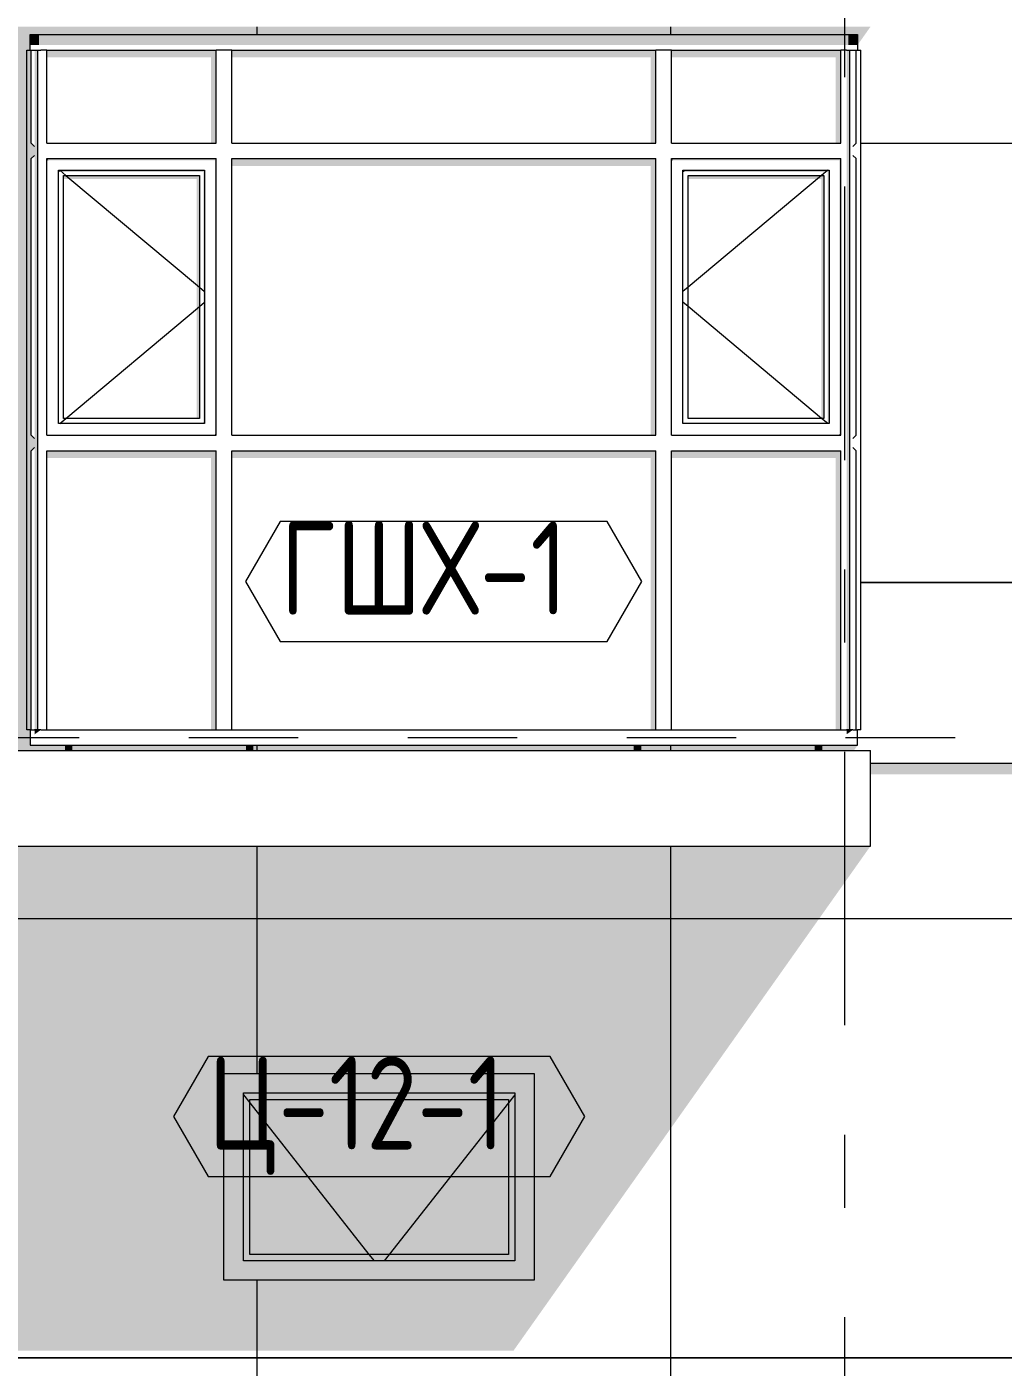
# Model space of a CAD drawing. Header units: millimetres. Extents: x 18162 to 7085488, y 72188 to 247925.
# Drawn here: x 5826846 to 5830622, y 103948 to 109134 of the extents above; entities that cross this region are included whole.
import ezdxf
from ezdxf.enums import TextEntityAlignment as Align

# ---------------------------------------------------------------- set-up
doc = ezdxf.new("R2010")
doc.units = ezdxf.units.MM
doc.header["$MEASUREMENT"] = 0
doc.linetypes.add('Dashed', pattern=[423.333333, 211.666667, -211.666667])
doc.linetypes.add('Double Dashed', pattern=[1093.611073, 529.166651, -211.666656, 141.111112, -211.666656])
for name, color, linetype in [('Archicad Windows', 7, 'Continuous'), ('Finish - Wall', 7, 'Continuous'), ('Interior - Stair & Railing', 7, 'Continuous'), ('Structural - Bearing', 7, 'Continuous'), ('Structural - Grid', 7, 'Continuous')]:
    doc.layers.add(name, color=color, linetype=linetype)
doc.styles.add('GENERATED_STYLE_3', font='', dxfattribs={"width": 0.8})
doc.styles.get('GENERATED_STYLE_3').set_extended_font_data('ISOCPEUR MON')
doc.dimstyles.new('GENERATED_STYLE__17', dxfattribs={"dimtxt": 440.00001, "dimasz": 228, "dimexe": 0.18, "dimexo": 29278.935859, "dimgap": 0, "dimtad": 1, "dimdec": 0, "dimzin": 0, "dimdsep": 46, "dimtxsty": 'GENERATED_STYLE_3', "dimblk": 'ARROWHEAD_2', "dimblk1": 'ARROWHEAD_2', "dimblk2": 'ARROWHEAD_2', "dimcen": 0.09, "dimclrd": 13, "dimclre": 13, "dimclrt": 13, "dimadec": 0, "dimazin": 0, "dimtfac": 1, "dimtdec": 4, "dimtmove": 0, "dimatfit": 3, "dimfxl": 1, "dimtolj": 1, "dimtzin": 0, "dimarcsym": 0})
doc.dimstyles.new('GENERATED_STYLE__18', dxfattribs={"dimtxt": 440.00001, "dimasz": 228, "dimexe": 0.18, "dimexo": 30998.935827, "dimgap": 0, "dimtad": 1, "dimdec": 0, "dimzin": 0, "dimdsep": 46, "dimtxsty": 'GENERATED_STYLE_3', "dimblk": 'ARROWHEAD_2', "dimblk1": 'ARROWHEAD_2', "dimblk2": 'ARROWHEAD_2', "dimcen": 0.09, "dimclrd": 13, "dimclre": 13, "dimclrt": 13, "dimadec": 0, "dimazin": 0, "dimtfac": 1, "dimtdec": 4, "dimtmove": 0, "dimatfit": 3, "dimfxl": 1, "dimtolj": 1, "dimtzin": 0, "dimarcsym": 0})
doc.dimstyles.new('GENERATED_STYLE__19', dxfattribs={"dimtxt": 440.00001, "dimasz": 228, "dimexe": 0.18, "dimexo": 31028.935828, "dimgap": 0, "dimtad": 1, "dimdec": 0, "dimzin": 0, "dimdsep": 46, "dimtxsty": 'GENERATED_STYLE_3', "dimblk": 'ARROWHEAD_2', "dimblk1": 'ARROWHEAD_2', "dimblk2": 'ARROWHEAD_2', "dimcen": 0.09, "dimclrd": 13, "dimclre": 13, "dimclrt": 13, "dimadec": 0, "dimazin": 0, "dimtfac": 1, "dimtdec": 4, "dimtmove": 0, "dimatfit": 3, "dimfxl": 1, "dimtolj": 1, "dimtzin": 0, "dimarcsym": 0})

# ---------------------------------------------------------------- blocks, each defined once
blk = doc.blocks.new('*X2293', base_point=(5785635.3, 106384.1))
at = {"layer": 'Structural - Bearing', "color": 8, "linetype": 'Continuous', "lineweight": 13}
for p, q in [((5827735.3, 105964.1), (5827735.3, 105084.1)), ((5829335.3, 105964.1), (5829335.3, 103984.1)), ((5826135.3, 105684.1), (5827235.3, 105684.1)), ((5827235.3, 105684.1), (5827735.3, 105684.1)), ((5827735.3, 105684.1), (5828835.3, 105684.1)), ((5828835.3, 105684.1), (5829335.3, 105684.1)), ((5829335.3, 105684.1), (5830435.3, 105684.1)), ((5830435.3, 105684.1), (5830935.3, 105684.1)), ((5827735.3, 104284.1), (5827735.3, 103984.1)), ((5826135.3, 103984.1), (5827235.3, 103984.1)), ((5827235.3, 103984.1), (5826135.3, 103984.1)), ((5827735.3, 103984.1), (5827235.3, 103984.1)), ((5827235.3, 103984.1), (5827735.3, 103984.1)), ((5827735.3, 103984.1), (5828835.3, 103984.1)), ((5827735.3, 103984.1), (5827735.3, 103384.1)), ((5828835.3, 103984.1), (5827735.3, 103984.1)), ((5829335.3, 103984.1), (5828835.3, 103984.1)), ((5828835.3, 103984.1), (5829335.3, 103984.1)), ((5829335.3, 103984.1), (5830435.3, 103984.1)), ((5829335.3, 103984.1), (5829335.3, 103384.1)), ((5830435.3, 103984.1), (5829335.3, 103984.1)), ((5830935.3, 103984.1), (5830435.3, 103984.1)), ((5830435.3, 103984.1), (5830935.3, 103984.1))]:
    blk.add_line(p, q, dxfattribs=at)
blk = doc.blocks.new('*X2505', base_point=(5785635.3, 106384.1))
at = {"layer": 'Structural - Bearing', "color": 8, "linetype": 'Continuous', "lineweight": 13}
for p, q in [((5827735.3, 109134.1), (5827735.3, 109104.1)), ((5829335.3, 109134.1), (5829335.3, 109104.1)), ((5830071.2, 108684.1), (5830435.3, 108684.1)), ((5830435.3, 108684.1), (5830808.8, 108684.1)), ((5830071.2, 106984.1), (5830435.3, 106984.1)), ((5830435.3, 106984.1), (5830071.2, 106984.1)), ((5830808.8, 106984.1), (5830435.3, 106984.1)), ((5830435.3, 106984.1), (5830808.8, 106984.1))]:
    blk.add_line(p, q, dxfattribs=at)
blk = doc.blocks.new('*X2507', base_point=(5785635.3, 106384.1))
at = {"layer": 'Structural - Bearing', "color": 8, "linetype": 'Continuous', "lineweight": 13}
blk.add_line((5827735.3, 106354.1), (5827735.3, 106334.1), dxfattribs=at)
blk = doc.blocks.new('*X2508', base_point=(5785635.3, 106384.1))
at = {"layer": 'Structural - Bearing', "color": 8, "linetype": 'Continuous', "lineweight": 13}
blk.add_line((5829335.3, 106354.1), (5829335.3, 106334.1), dxfattribs=at)
blk = doc.blocks.new('*D2589', base_point=(5785635.3, 106384.1))
at = {"color": 13, "linetype": 'Continuous', "lineweight": 13}
for p, q in [((5838478.4, 104284.1), (5838478.4, 105084.1)), ((5838703.4, 104284.1), (5837187.8, 104284.1)), ((5838478.4, 102734.1), (5838478.4, 104284.1)), ((5838703.4, 102734.1), (5837187.8, 102734.1)), ((5838478.4, 102587.4), (5838478.4, 102734.1))]:
    blk.add_line(p, q, dxfattribs=at)
at = {"color": 12, "linetype": 'Continuous', "lineweight": 35}
for p, q in [((5838328.4, 104370.7), (5838628.4, 104197.5)), ((5838328.4, 102820.7), (5838628.4, 102647.5))]:
    blk.add_line(p, q, dxfattribs=at)
at = {"color": 13, "lineweight": 13, "char_height": 440, "attachment_point": 7, "rotation": 90, "style": 'GENERATED_STYLE_3'}
for s, insert in [('\\A1;{\\pql;\\fISOCPEUR MON|b0|i0|c0|p0;\\W0.800000;800}', (5838518.1, 103459.7)), ('\\A1;{\\pql;\\fISOCPEUR MON|b0|i0|c0|p0;\\W0.800000;Хувьсах}', (5838649.8, 100855.8))]:
    blk.add_mtext(s, dxfattribs=dict(at, insert=insert))
blk = doc.blocks.new('ARROWHEAD_2')
at = {"color": 0, "linetype": 'Continuous', "lineweight": 0}
for p, q in [((-0.378, -0.655), (0.378, 0.655)), ((0, 0), (-1, 0))]:
    blk.add_line(p, q, dxfattribs=at)
blk = doc.blocks.new('*D2590', base_point=(5785635.3, 106384.1))
at = {"color": 12, "linetype": 'Continuous', "lineweight": 35}
for p, q in [((5838328.4, 105170.7), (5838628.4, 104997.5)), ((5838328.4, 104370.7), (5838628.4, 104197.5))]:
    blk.add_line(p, q, dxfattribs=at)
at = {"color": 13, "linetype": 'Continuous', "lineweight": 13}
blk.add_line((5838478.4, 104284.1), (5838478.4, 105084.1), dxfattribs=at)
blk = doc.blocks.new('*D2591', base_point=(5785635.3, 106384.1))
at = {"color": 13, "linetype": 'Continuous', "lineweight": 13}
for p, q in [((5838478.4, 105964.1), (5838478.4, 106334.1)), ((5838703.4, 105964.1), (5837187.8, 105964.1)), ((5838478.4, 105084.1), (5838478.4, 105964.1)), ((5838703.4, 105084.1), (5837187.8, 105084.1)), ((5838478.4, 104284.1), (5838478.4, 105084.1))]:
    blk.add_line(p, q, dxfattribs=at)
at = {"color": 12, "linetype": 'Continuous', "lineweight": 35}
for p, q in [((5838328.4, 106050.7), (5838628.4, 105877.5)), ((5838328.4, 105170.7), (5838628.4, 104997.5))]:
    blk.add_line(p, q, dxfattribs=at)
at = {"color": 13, "lineweight": 13, "insert": (5838012.1, 105155.2), "char_height": 440, "attachment_point": 7, "rotation": 90, "style": 'GENERATED_STYLE_3'}
blk.add_mtext('\\A1;{\\pql;\\fISOCPEUR MON|b0|i0|c0|p0;\\W0.800000;880}', dxfattribs=at)
blk = doc.blocks.new('*D2592', base_point=(5785635.3, 106384.1))
at = {"color": 12, "linetype": 'Continuous', "lineweight": 35}
for p, q in [((5838328.4, 106420.7), (5838628.4, 106247.5)), ((5838328.4, 106050.7), (5838628.4, 105877.5))]:
    blk.add_line(p, q, dxfattribs=at)
at = {"color": 13, "linetype": 'Continuous', "lineweight": 13}
for p, q in [((5838703.4, 106334.1), (5837187.8, 106334.1)), ((5838478.4, 105964.1), (5838478.4, 106334.1))]:
    blk.add_line(p, q, dxfattribs=at)
blk = doc.blocks.new('*D2593', base_point=(5785635.3, 106384.1))
at = {"color": 12, "linetype": 'Continuous', "lineweight": 35}
for p, q in [((5838328.4, 109220.7), (5838628.4, 109047.5)), ((5838328.4, 106420.7), (5838628.4, 106247.5))]:
    blk.add_line(p, q, dxfattribs=at)
at = {"color": 13, "linetype": 'Continuous', "lineweight": 13}
for p, q in [((5838703.4, 109134.1), (5837187.8, 109134.1)), ((5838478.4, 106334.1), (5838478.4, 109134.1))]:
    blk.add_line(p, q, dxfattribs=at)
at = {"color": 13, "lineweight": 13, "char_height": 440, "attachment_point": 7, "rotation": 90, "style": 'GENERATED_STYLE_3'}
for s, insert in [('\\A1;{\\pql;\\fISOCPEUR MON|b0|i0|c0|p0;\\W0.800000;2,800}', (5838605.9, 107549.6)), ('\\A1;{\\pql;\\fISOCPEUR MON|b0|i0|c0|p0;\\W0.800000;370}', (5838518.1, 106420.8))]:
    blk.add_mtext(s, dxfattribs=dict(at, insert=insert))
blk = doc.blocks.new('*D2594', base_point=(5785635.3, 106384.1))
at = {"color": 12, "linetype": 'Continuous', "lineweight": 35}
for p, q in [((5838328.4, 109420.7), (5838628.4, 109247.5)), ((5838328.4, 109220.7), (5838628.4, 109047.5))]:
    blk.add_line(p, q, dxfattribs=at)
at = {"color": 13, "linetype": 'Continuous', "lineweight": 13}
blk.add_line((5838478.4, 109134.1), (5838478.4, 109334.1), dxfattribs=at)
blk = doc.blocks.new('Label_191_3', base_point=(5828208.8, 104684.1))
at = {"color": 13, "linetype": 'Continuous', "lineweight": 13, "flags": 128}
blk.add_lwpolyline([(5827413.7, 104918.3), (5827547.8, 104686.1), (5828869.9, 104686.1), (5829004, 104918.3), (5828869.9, 105150.6), (5827547.8, 105150.6)], close=True, dxfattribs=at)
at = {"color": 13, "lineweight": 13, "insert": (5827547.8, 105149.9), "char_height": 360, "attachment_point": 1, "style": 'GENERATED_STYLE_3'}
blk.add_mtext('\\A1;{\\pql;\\pt0,253000;\\fISOCPEUR MON|b0|i0|c0|p0;\\W0.800000;Ц-12-1\\fISOCPEUR MON|b0|i0|c0|p0;\\W0.800000;\\A1{\\H.66x;\\S^  ;}\\fISOCPEUR MON|b0|i0|c0|p0;\\W0.800000;\\fISOCPEUR MON|b0|i0|c0|p0;\\W0.800000;\\A1{\\H.66x;\\S^  ;}\\fISOCPEUR MON|b0|i0|c0|p0;\\W0.800000; \\fISOCPEUR MON|b0|i0|c0|p0;\\W0.800000;\\fISOCPEUR MON|b0|i0|c0|p0;\\W0.800000;\\fISOCPEUR MON|b0|i0|c0|p0;\\W0.800000;\\fISOCPEUR MON|b0|i0|c0|p0;\\W0.800000;\\fISOCPEUR MON|b0|i0|c0|p0;\\W0.800000;\\fISOCPEUR MON|b0|i0|c0|p0;\\W0.800000;\\fISOCPEUR MON|b0|i0|c0|p0;\\W0.800000;\\fISOCPEUR MON|b0|i0|c0|p0;\\W0.800000;\\fISOCPEUR MON|b0|i0|c0|p0;\\W0.800000;\\fISOCPEUR MON|b0|i0|c0|p0;\\W0.800000;\\fISOCPEUR MON|b0|i0|c0|p0;\\W0.800000;\\fISOCPEUR MON|b0|i0|c0|p0;\\W0.800000;\\fISOCPEUR MON|b0|i0|c0|p0;\\W0.800000;\\fISOCPEUR MON|b0|i0|c0|p0;\\W0.800000;\\fISOCPEUR MON|b0|i0|c0|p0;\\W0.800000;\\fISOCPEUR MON|b0|i0|c0|p0;\\W0.800000;\\fISOCPEUR MON|b0|i0|c0|p0;\\W0.800000;\\fISOCPEUR MON|b0|i0|c0|p0;\\W0.800000;\\fISOCPEUR MON|b0|i0|c0|p0;\\W0.800000;\\fISOCPEUR MON|b0|i0|c0|p0;\\W0.800000;\\fISOCPEUR MON|b0|i0|c0|p0;\\W0.800000;\\fISOCPEUR MON|b0|i0|c0|p0;\\W0.800000;\\fISOCPEUR MON|b0|i0|c0|p0;\\W0.800000;\\fISOCPEUR MON|b0|i0|c0|p0;\\W0.800000;\\fISOCPEUR MON|b0|i0|c0|p0;\\W0.800000;\\fISOCPEUR MON|b0|i0|c0|p0;\\W0.800000;\\fISOCPEUR MON|b0|i0|c0|p0;\\W0.800000;\\fISOCPEUR MON|b0|i0|c0|p0;\\W0.800000;\\fISOCPEUR MON|b0|i0|c0|p0;\\W0.800000;\\fISOCPEUR MON|b0|i0|c0|p0;\\W0.800000;\\fISOCPEUR MON|b0|i0|c0|p0;\\W0.800000;\\fISOCPEUR MON|b0|i0|c0|p0;\\W0.800000;\\fISOCPEUR MON|b0|i0|c0|p0;\\W0.800000;\\fISOCPEUR MON|b0|i0|c0|p0;\\W0.800000;\\fISOCPEUR MON|b0|i0|c0|p0;\\W0.800000;\\fISOCPEUR MON|b0|i0|c0|p0;\\W0.800000;\\fISOCPEUR MON|b0|i0|c0|p0;\\W0.800000;\\fISOCPEUR MON|b0|i0|c0|p0;\\W0.800000;\\fISOCPEUR MON|b0|i0|c0|p0;\\W0.800000;\\fISOCPEUR MON|b0|i0|c0|p0;\\W0.800000;\\fISOCPEUR MON|b0|i0|c0|p0;\\W0.800000;\\fISOCPEUR MON|b0|i0|c0|p0;\\W0.800000;\\fISOCPEUR MON|b0|i0|c0|p0;\\W0.800000;}', dxfattribs=at)
blk = doc.blocks.new('Label_207_3', base_point=(5828458.8, 106754.1))
at = {"color": 13, "linetype": 'Continuous', "lineweight": 13, "flags": 128}
blk.add_lwpolyline([(5827692.4, 106988.3), (5827826.5, 106756.1), (5829091.1, 106756.1), (5829225.2, 106988.3), (5829091.1, 107220.6), (5827826.5, 107220.6)], close=True, dxfattribs=at)
at = {"color": 13, "lineweight": 13, "insert": (5827826.5, 107219.9), "char_height": 360, "attachment_point": 1, "style": 'GENERATED_STYLE_3'}
blk.add_mtext('\\A1;{\\pql;\\pt0,253000;\\fISOCPEUR MON|b0|i0|c0|p0;\\W0.800000;ГШХ-1\\fISOCPEUR MON|b0|i0|c0|p0;\\W0.800000;\\A1{\\H.66x;\\S^  ;}\\fISOCPEUR MON|b0|i0|c0|p0;\\W0.800000;\\fISOCPEUR MON|b0|i0|c0|p0;\\W0.800000;\\A1{\\H.66x;\\S^  ;}\\fISOCPEUR MON|b0|i0|c0|p0;\\W0.800000; \\fISOCPEUR MON|b0|i0|c0|p0;\\W0.800000;\\fISOCPEUR MON|b0|i0|c0|p0;\\W0.800000;\\fISOCPEUR MON|b0|i0|c0|p0;\\W0.800000;\\fISOCPEUR MON|b0|i0|c0|p0;\\W0.800000;\\fISOCPEUR MON|b0|i0|c0|p0;\\W0.800000;\\fISOCPEUR MON|b0|i0|c0|p0;\\W0.800000;\\fISOCPEUR MON|b0|i0|c0|p0;\\W0.800000;\\fISOCPEUR MON|b0|i0|c0|p0;\\W0.800000;\\fISOCPEUR MON|b0|i0|c0|p0;\\W0.800000;\\fISOCPEUR MON|b0|i0|c0|p0;\\W0.800000;\\fISOCPEUR MON|b0|i0|c0|p0;\\W0.800000;\\fISOCPEUR MON|b0|i0|c0|p0;\\W0.800000;\\fISOCPEUR MON|b0|i0|c0|p0;\\W0.800000;\\fISOCPEUR MON|b0|i0|c0|p0;\\W0.800000;\\fISOCPEUR MON|b0|i0|c0|p0;\\W0.800000;\\fISOCPEUR MON|b0|i0|c0|p0;\\W0.800000;\\fISOCPEUR MON|b0|i0|c0|p0;\\W0.800000;\\fISOCPEUR MON|b0|i0|c0|p0;\\W0.800000;\\fISOCPEUR MON|b0|i0|c0|p0;\\W0.800000;\\fISOCPEUR MON|b0|i0|c0|p0;\\W0.800000;\\fISOCPEUR MON|b0|i0|c0|p0;\\W0.800000;\\fISOCPEUR MON|b0|i0|c0|p0;\\W0.800000;\\fISOCPEUR MON|b0|i0|c0|p0;\\W0.800000;\\fISOCPEUR MON|b0|i0|c0|p0;\\W0.800000;\\fISOCPEUR MON|b0|i0|c0|p0;\\W0.800000;\\fISOCPEUR MON|b0|i0|c0|p0;\\W0.800000;\\fISOCPEUR MON|b0|i0|c0|p0;\\W0.800000;\\fISOCPEUR MON|b0|i0|c0|p0;\\W0.800000;\\fISOCPEUR MON|b0|i0|c0|p0;\\W0.800000;\\fISOCPEUR MON|b0|i0|c0|p0;\\W0.800000;\\fISOCPEUR MON|b0|i0|c0|p0;\\W0.800000;\\fISOCPEUR MON|b0|i0|c0|p0;\\W0.800000;\\fISOCPEUR MON|b0|i0|c0|p0;\\W0.800000;\\fISOCPEUR MON|b0|i0|c0|p0;\\W0.800000;\\fISOCPEUR MON|b0|i0|c0|p0;\\W0.800000;\\fISOCPEUR MON|b0|i0|c0|p0;\\W0.800000;\\fISOCPEUR MON|b0|i0|c0|p0;\\W0.800000;\\fISOCPEUR MON|b0|i0|c0|p0;\\W0.800000;\\fISOCPEUR MON|b0|i0|c0|p0;\\W0.800000;\\fISOCPEUR MON|b0|i0|c0|p0;\\W0.800000;\\fISOCPEUR MON|b0|i0|c0|p0;\\W0.800000;\\fISOCPEUR MON|b0|i0|c0|p0;\\W0.800000;\\fISOCPEUR MON|b0|i0|c0|p0;\\W0.800000;}', dxfattribs=at)
blk = doc.blocks.new('Standard grid marker[378]_3', base_point=(5830008.8, 166384.1))
at = {"layer": 'Structural - Grid', "color": 13, "linetype": 'Double Dashed', "lineweight": 13, "ltscale": 2}
blk.add_line((5830008.8, 165384.1), (5830008.8, 100884.1), dxfattribs=at)
at = {"layer": 'Structural - Grid', "color": 13, "lineweight": 13, "style": 'GENERATED_STYLE_3'}
blk.add_attdef('AC_MarkerText_1', text='', height=500, rotation=360, dxfattribs=at).set_placement((5830008.8, 99534.1), align=Align.TOP_CENTER)

msp = doc.modelspace()

# ---------------------------------------------------------------- hatches: boundary and pattern name
at = {"layer": 'Archicad Windows', "linetype": 'Continuous', "lineweight": 0}
for points in [[(5827608.8, 105009.1), (5827683.8, 105009.1), (5828733.8, 105009.1), (5828808.8, 105009.1), (5828808.8, 105084.1), (5827608.8, 105084.1)], [(5827608.8, 105009.1), (5827608.8, 104359.1), (5827683.8, 104359.1), (5827683.8, 105009.1)], [(5827683.8, 104984.1), (5827708.8, 104984.1), (5828708.8, 104984.1), (5828733.8, 104984.1), (5828733.8, 105009.1), (5827683.8, 105009.1)], [(5827708.8, 104984.1), (5827683.8, 104984.1), (5827683.8, 104384.1), (5827708.8, 104384.1)], [(5827708.8, 104384.1), (5828708.8, 104384.1), (5828708.8, 104984.1), (5827708.8, 104984.1)], [(5828708.8, 104384.1), (5828733.8, 104384.1), (5828733.8, 104984.1), (5828708.8, 104984.1)], [(5828733.8, 104359.1), (5828808.8, 104359.1), (5828808.8, 105009.1), (5828733.8, 105009.1)], [(5827608.8, 104284.1), (5828808.8, 104284.1), (5828808.8, 104359.1), (5828733.8, 104359.1), (5827683.8, 104359.1), (5827608.8, 104359.1)], [(5827683.8, 104384.1), (5827683.8, 104359.1), (5828733.8, 104359.1), (5828733.8, 104384.1), (5828708.8, 104384.1), (5827708.8, 104384.1)]]:
    msp.add_hatch(color=49, dxfattribs=at).paths.add_polyline_path(points)
at = {"layer": 'Finish - Wall', "linetype": 'Continuous', "lineweight": 0}
for points in [[(5826858.8, 109104.1), (5826858.8, 109063.4), (5826893.8, 109063.4), (5826893.8, 109104.1)], [(5826893.8, 109104.1), (5826893.8, 109063.4), (5827608.8, 109063.4), (5827608.8, 109104.1)], [(5827608.8, 109104.1), (5827608.8, 109063.4), (5829308.8, 109063.4), (5829308.8, 109104.1)], [(5830023.8, 109104.1), (5829308.8, 109104.1), (5829308.8, 109063.4), (5830023.8, 109063.4)], [(5830023.8, 109104.1), (5830023.8, 109063.4), (5830058.8, 109063.4), (5830058.8, 109104.1)], [(5826846.4, 109044.1), (5826846.4, 108654.1), (5826888.8, 108654.1), (5826888.8, 109044.1), (5826876.4, 109044.1), (5826876.4, 108671.5), (5826863.8, 108684.1), (5826863.8, 109044.1)], [(5826923.8, 109044.1), (5826923.8, 109015.8), (5827558.8, 109015.8), (5827558.8, 108684.1), (5827578.8, 108684.1), (5827578.8, 109044.1)], [(5827638.8, 109015.8), (5829258.8, 109015.8), (5829258.8, 108684.1), (5829278.8, 108684.1), (5829278.8, 109044.1), (5827638.8, 109044.1)], [(5829338.8, 109015.8), (5829973.8, 109015.8), (5829973.8, 108684.1), (5829993.8, 108684.1), (5829993.8, 109044.1), (5829338.8, 109044.1)], [(5830016.4, 108654.1), (5830028.8, 108654.1), (5830028.8, 109044.1), (5830016.4, 109044.1)], [(5830053.8, 109044.1), (5830053.8, 109037), (5830058.8, 109044.1)], [(5830016.4, 107524.1), (5830028.8, 107524.1), (5830028.8, 108654.1), (5830016.4, 108654.1)], [(5830053.8, 108684.1), (5830041.2, 108671.5), (5830047.5, 108675.2)], [(5826923.8, 108624.1), (5826930.9, 108617), (5827571.8, 108617), (5827578.8, 108624.1)], [(5826930.9, 108617), (5826923.8, 108624.1), (5826923.8, 108617)], [(5827571.8, 108617), (5827573.8, 108617), (5827573.8, 107559.1), (5827578.8, 107554.1), (5827578.8, 108624.1)], [(5827638.8, 108595.8), (5829258.8, 108595.8), (5829258.8, 107554.1), (5829278.8, 107554.1), (5829278.8, 108624.1), (5827638.8, 108624.1)], [(5829993.8, 108624.1), (5829338.8, 108624.1), (5829345.9, 108617), (5829986.8, 108617)], [(5829338.8, 108624.1), (5829338.8, 108617), (5829345.9, 108617)], [(5829986.8, 108617), (5829988.8, 108617), (5829988.8, 107559.1), (5829993.8, 107554.1), (5829993.8, 108624.1)], [(5826968.8, 108572), (5826975.9, 108572), (5826968.8, 108579.1)], [(5826968.8, 108579.1), (5826975.9, 108572), (5827526.8, 108572), (5827533.8, 108579.1)], [(5826988.8, 108559.1), (5826988.8, 108544.9), (5827503.8, 108544.9), (5827503.8, 107619.1), (5827513.8, 107619.1), (5827513.8, 108559.1)], [(5827533.8, 108579.1), (5827526.8, 108572), (5827528.8, 108572), (5827528.8, 107604.1), (5827533.8, 107599.1)], [(5829390.9, 108572), (5829383.8, 108579.1), (5829383.8, 108572)], [(5829383.8, 108579.1), (5829390.9, 108572), (5829941.8, 108572), (5829948.8, 108579.1)], [(5829928.8, 108559.1), (5829403.8, 108559.1), (5829403.8, 108544.9), (5829918.8, 108544.9), (5829918.8, 107619.1), (5829928.8, 107619.1)], [(5829941.8, 108572), (5829943.8, 108572), (5829943.8, 107604.1), (5829948.8, 107599.1), (5829948.8, 108579.1)], [(5827528.8, 107599.1), (5827533.8, 107599.1), (5827528.8, 107604.1)], [(5827573.8, 107554.1), (5827578.8, 107554.1), (5827573.8, 107559.1)], [(5829943.8, 107599.1), (5829948.8, 107599.1), (5829943.8, 107604.1)], [(5829988.8, 107554.1), (5829993.8, 107554.1), (5829988.8, 107559.1)], [(5826846.4, 107524.1), (5826846.4, 106414.1), (5826863.8, 106414.1), (5826863.8, 107494.1), (5826876.4, 107506.6), (5826876.4, 106414.1), (5826888.8, 106414.1), (5826888.8, 107524.1)], [(5830016.4, 106414.1), (5830028.8, 106414.1), (5830028.8, 107524.1), (5830016.4, 107524.1)], [(5830041.2, 107541.5), (5830047.5, 107545.2), (5830053.8, 107554.1)], [(5826923.8, 107494.1), (5826923.8, 107465.8), (5827558.8, 107465.8), (5827558.8, 106414.1), (5827578.8, 106414.1), (5827578.8, 107494.1)], [(5827638.8, 107494.1), (5827638.8, 107465.8), (5829258.8, 107465.8), (5829258.8, 106414.1), (5829278.8, 106414.1), (5829278.8, 107494.1)], [(5829338.8, 107465.8), (5829973.8, 107465.8), (5829973.8, 106414.1), (5829993.8, 106414.1), (5829993.8, 107494.1), (5829338.8, 107494.1)], [(5826876.4, 106396.5), (5826893.8, 106408.8), (5826893.8, 106414.1), (5826876.4, 106414.1)], [(5826893.8, 106414.1), (5826893.8, 106408.8), (5826901.2, 106414.1)], [(5830016.4, 106414.1), (5830016.4, 106396.5), (5830023.8, 106401.7), (5830023.8, 106414.1)], [(5830041.2, 106414.1), (5830023.8, 106414.1), (5830023.8, 106401.7)]]:
    msp.add_hatch(color=49, dxfattribs=at).paths.add_polyline_path(points)
h = msp.add_hatch(color=49, dxfattribs=at)
h.paths.add_polyline_path([(5826846.4, 108654.1), (5826846.4, 107524.1), (5826888.8, 107524.1), (5826888.8, 108654.1)])
h.paths.add_polyline_path([(5826863.8, 108624.1), (5826876.4, 108636.6), (5826876.4, 107541.5), (5826863.8, 107554.1)], flags=0)
at = {"layer": 'Interior - Stair & Railing', "linetype": 'Continuous', "lineweight": 0}
for points in [[(5826996.8, 106354.1), (5826996.8, 106334.1), (5826997, 106334.1), (5826997, 106354.1)], [(5826997, 106354.1), (5826997, 106334.1), (5826997.5, 106334.1), (5826997.5, 106354.1)], [(5826997.5, 106354.1), (5826997.5, 106334.1), (5826998.4, 106334.1), (5826998.4, 106354.1)], [(5826998.4, 106354.1), (5826998.4, 106334.1), (5826999.6, 106334.1), (5826999.6, 106354.1)], [(5826999.6, 106354.1), (5826999.6, 106334.1), (5827001.1, 106334.1), (5827001.1, 106354.1)], [(5827001.1, 106354.1), (5827001.1, 106334.1), (5827002.8, 106334.1), (5827002.8, 106354.1)], [(5827002.8, 106354.1), (5827002.8, 106334.1), (5827004.7, 106334.1), (5827004.7, 106354.1)], [(5827004.7, 106354.1), (5827004.7, 106334.1), (5827006.7, 106334.1), (5827006.7, 106354.1)], [(5827008.8, 106354.1), (5827006.7, 106354.1), (5827006.7, 106334.1), (5827008.8, 106334.1)], [(5827010.9, 106354.1), (5827008.8, 106354.1), (5827008.8, 106334.1), (5827010.9, 106334.1)], [(5827012.9, 106354.1), (5827010.9, 106354.1), (5827010.9, 106334.1), (5827012.9, 106334.1)], [(5827014.8, 106354.1), (5827012.9, 106354.1), (5827012.9, 106334.1), (5827014.8, 106334.1)], [(5827016.5, 106354.1), (5827014.8, 106354.1), (5827014.8, 106334.1), (5827016.5, 106334.1)], [(5827018, 106354.1), (5827016.5, 106354.1), (5827016.5, 106334.1), (5827018, 106334.1)], [(5827019.2, 106354.1), (5827018, 106354.1), (5827018, 106334.1), (5827019.2, 106334.1)], [(5827020.1, 106354.1), (5827019.2, 106354.1), (5827019.2, 106334.1), (5827020.1, 106334.1)], [(5827020.6, 106354.1), (5827020.1, 106354.1), (5827020.1, 106334.1), (5827020.6, 106334.1)], [(5827020.6, 106354.1), (5827020.6, 106334.1), (5827020.8, 106334.1), (5827020.8, 106354.1)], [(5827697, 106354.1), (5827696.8, 106354.1), (5827696.8, 106334.1), (5827697, 106334.1)], [(5827697.5, 106354.1), (5827697, 106354.1), (5827697, 106334.1), (5827697.5, 106334.1)], [(5827698.4, 106354.1), (5827697.5, 106354.1), (5827697.5, 106334.1), (5827698.4, 106334.1)], [(5827699.6, 106354.1), (5827698.4, 106354.1), (5827698.4, 106334.1), (5827699.6, 106334.1)], [(5827701.1, 106354.1), (5827699.6, 106354.1), (5827699.6, 106334.1), (5827701.1, 106334.1)], [(5827702.8, 106354.1), (5827701.1, 106354.1), (5827701.1, 106334.1), (5827702.8, 106334.1)], [(5827704.7, 106354.1), (5827702.8, 106354.1), (5827702.8, 106334.1), (5827704.7, 106334.1)], [(5827706.7, 106354.1), (5827704.7, 106354.1), (5827704.7, 106334.1), (5827706.7, 106334.1)], [(5827706.7, 106354.1), (5827706.7, 106334.1), (5827708.8, 106334.1), (5827708.8, 106354.1)], [(5827708.8, 106354.1), (5827708.8, 106334.1), (5827710.9, 106334.1), (5827710.9, 106354.1)], [(5827712.9, 106354.1), (5827710.9, 106354.1), (5827710.9, 106334.1), (5827712.9, 106334.1)], [(5827714.8, 106354.1), (5827712.9, 106354.1), (5827712.9, 106334.1), (5827714.8, 106334.1)], [(5827714.8, 106354.1), (5827714.8, 106334.1), (5827716.5, 106334.1), (5827716.5, 106354.1)], [(5827718, 106354.1), (5827716.5, 106354.1), (5827716.5, 106334.1), (5827718, 106334.1)], [(5827719.2, 106354.1), (5827718, 106354.1), (5827718, 106334.1), (5827719.2, 106334.1)], [(5827720.1, 106354.1), (5827719.2, 106354.1), (5827719.2, 106334.1), (5827720.1, 106334.1)], [(5827720.6, 106354.1), (5827720.1, 106354.1), (5827720.1, 106334.1), (5827720.6, 106334.1)], [(5827720.8, 106354.1), (5827720.6, 106354.1), (5827720.6, 106334.1), (5827720.8, 106334.1)], [(5829197, 106354.1), (5829196.8, 106354.1), (5829196.8, 106334.1), (5829197, 106334.1)], [(5829197.5, 106354.1), (5829197, 106354.1), (5829197, 106334.1), (5829197.5, 106334.1)], [(5829198.4, 106354.1), (5829197.5, 106354.1), (5829197.5, 106334.1), (5829198.4, 106334.1)], [(5829199.6, 106354.1), (5829198.4, 106354.1), (5829198.4, 106334.1), (5829199.6, 106334.1)], [(5829201.1, 106354.1), (5829199.6, 106354.1), (5829199.6, 106334.1), (5829201.1, 106334.1)], [(5829202.8, 106354.1), (5829201.1, 106354.1), (5829201.1, 106334.1), (5829202.8, 106334.1)], [(5829204.7, 106354.1), (5829202.8, 106354.1), (5829202.8, 106334.1), (5829204.7, 106334.1)], [(5829206.7, 106354.1), (5829204.7, 106354.1), (5829204.7, 106334.1), (5829206.7, 106334.1)], [(5829208.8, 106354.1), (5829206.7, 106354.1), (5829206.7, 106334.1), (5829208.8, 106334.1)], [(5829210.9, 106354.1), (5829208.8, 106354.1), (5829208.8, 106334.1), (5829210.9, 106334.1)], [(5829212.9, 106354.1), (5829210.9, 106354.1), (5829210.9, 106334.1), (5829212.9, 106334.1)], [(5829214.8, 106354.1), (5829212.9, 106354.1), (5829212.9, 106334.1), (5829214.8, 106334.1)], [(5829216.5, 106354.1), (5829214.8, 106354.1), (5829214.8, 106334.1), (5829216.5, 106334.1)], [(5829218, 106354.1), (5829216.5, 106354.1), (5829216.5, 106334.1), (5829218, 106334.1)], [(5829219.2, 106354.1), (5829218, 106354.1), (5829218, 106334.1), (5829219.2, 106334.1)], [(5829220.1, 106354.1), (5829219.2, 106354.1), (5829219.2, 106334.1), (5829220.1, 106334.1)], [(5829220.1, 106334.1), (5829220.6, 106334.1), (5829220.6, 106354.1), (5829220.1, 106354.1)], [(5829220.8, 106354.1), (5829220.6, 106354.1), (5829220.6, 106334.1), (5829220.8, 106334.1)], [(5829897, 106354.1), (5829896.8, 106354.1), (5829896.8, 106334.1), (5829897, 106334.1)], [(5829897.5, 106354.1), (5829897, 106354.1), (5829897, 106334.1), (5829897.5, 106334.1)], [(5829898.4, 106354.1), (5829897.5, 106354.1), (5829897.5, 106334.1), (5829898.4, 106334.1)], [(5829899.6, 106354.1), (5829898.4, 106354.1), (5829898.4, 106334.1), (5829899.6, 106334.1)], [(5829901.1, 106354.1), (5829899.6, 106354.1), (5829899.6, 106334.1), (5829901.1, 106334.1)], [(5829902.8, 106354.1), (5829901.1, 106354.1), (5829901.1, 106334.1), (5829902.8, 106334.1)], [(5829902.8, 106334.1), (5829904.7, 106334.1), (5829904.7, 106354.1), (5829902.8, 106354.1)], [(5829906.7, 106354.1), (5829904.7, 106354.1), (5829904.7, 106334.1), (5829906.7, 106334.1)], [(5829908.8, 106354.1), (5829906.7, 106354.1), (5829906.7, 106334.1), (5829908.8, 106334.1)], [(5829910.9, 106354.1), (5829908.8, 106354.1), (5829908.8, 106334.1), (5829910.9, 106334.1)], [(5829910.9, 106334.1), (5829912.9, 106334.1), (5829912.9, 106354.1), (5829910.9, 106354.1)], [(5829914.8, 106354.1), (5829912.9, 106354.1), (5829912.9, 106334.1), (5829914.8, 106334.1)], [(5829916.5, 106354.1), (5829914.8, 106354.1), (5829914.8, 106334.1), (5829916.5, 106334.1)], [(5829918, 106354.1), (5829916.5, 106354.1), (5829916.5, 106334.1), (5829918, 106334.1)], [(5829919.2, 106354.1), (5829918, 106354.1), (5829918, 106334.1), (5829919.2, 106334.1)], [(5829920.1, 106354.1), (5829919.2, 106354.1), (5829919.2, 106334.1), (5829920.1, 106334.1)], [(5829920.6, 106354.1), (5829920.1, 106354.1), (5829920.1, 106334.1), (5829920.6, 106334.1)], [(5829920.8, 106354.1), (5829920.6, 106354.1), (5829920.6, 106334.1), (5829920.8, 106334.1)]]:
    msp.add_hatch(color=49, dxfattribs=at).paths.add_polyline_path(points)
at = {"layer": 'Structural - Bearing', "linetype": 'Continuous', "lineweight": 0}
for points in [[(5825563.8, 106984.1), (5825563.8, 106845.6), (5825576.4, 106833), (5825576.4, 106803.4), (5825563.8, 106785.6), (5825563.8, 106284.1), (5826808.8, 106284.1), (5826808.8, 106334.1), (5826996.8, 106334.1), (5826996.8, 106354.1), (5826858.8, 106354.1), (5826858.8, 106414.1), (5826846.4, 106414.1), (5826846.4, 109044.1), (5826858.8, 109044.1), (5826858.8, 109104.1), (5830058.8, 109104.1), (5830058.8, 109063.4), (5830108.8, 109134.1), (5826808.8, 109134.1), (5826808.8, 109284.1), (5825563.8, 109284.1), (5825563.8, 108715.6), (5825576.4, 108703), (5825576.4, 108684.1), (5825908.8, 108684.1), (5825908.8, 106984.1)], [(5827020.8, 106334.1), (5827696.8, 106334.1), (5827696.8, 106354.1), (5827020.8, 106354.1)], [(5829196.8, 106354.1), (5827720.8, 106354.1), (5827720.8, 106334.1), (5829196.8, 106334.1)], [(5829220.8, 106334.1), (5829896.8, 106334.1), (5829896.8, 106354.1), (5829220.8, 106354.1)], [(5829920.8, 106354.1), (5829920.8, 106334.1), (5830044.7, 106334.1), (5830058.8, 106354.1)]]:
    msp.add_hatch(color=49, dxfattribs=at).paths.add_polyline_path(points)
h = msp.add_hatch(color=49, dxfattribs=at)
h.paths.add_polyline_path([(5821008.8, 106241.6), (5825533.8, 106241.6), (5825533.8, 105673.2), (5825546.4, 105660.6), (5825546.4, 105630.9), (5825533.8, 105613.2), (5825533.8, 105084.1), (5825708.8, 105084.1), (5825708.8, 104284.1), (5825428.8, 104284.1), (5825428.8, 104012.4), (5828728.8, 104012.4), (5830108.8, 105964.1), (5826808.8, 105964.1), (5826808.8, 106284.1), (5821008.8, 106284.1)])
h.paths.add_polyline_path([(5827608.8, 104284.1), (5827608.8, 105084.1), (5828808.8, 105084.1), (5828808.8, 104284.1)], flags=0)
h = msp.add_hatch(color=49, dxfattribs=at)
h.paths.add_polyline_path([(5830108.8, 106241.6), (5832033.8, 106241.6), (5832033.8, 105673.2), (5832046.4, 105660.6), (5832046.4, 105630.9), (5832033.8, 105613.2), (5832033.8, 105084.1), (5832208.8, 105084.1), (5832208.8, 104284.1), (5831928.8, 104284.1), (5831928.8, 104012.4), (5835228.8, 104012.4), (5836608.8, 105964.1), (5833308.8, 105964.1), (5833308.8, 106284.1), (5830108.8, 106284.1)])
h.paths.add_polyline_path([(5835308.8, 104284.1), (5834108.8, 104284.1), (5834108.8, 105084.1), (5835308.8, 105084.1)], flags=0)

# ---------------------------------------------------------------- linework, layer by layer
at = {"color": 8, "linetype": 'Dashed', "lineweight": 13, "ltscale": 2}
msp.add_line((5800379.4, 106384.1), (5841359.8, 106384.1), dxfattribs=at)
at = {"layer": 'Archicad Windows', "color": 7, "linetype": 'Continuous', "lineweight": 13}
for p, q in [((5827608.8, 104284.1), (5827608.8, 105084.1)), ((5827608.8, 105084.1), (5828808.8, 105084.1)), ((5828808.8, 105084.1), (5828808.8, 104284.1)), ((5828808.8, 104284.1), (5827608.8, 104284.1))]:
    msp.add_line(p, q, dxfattribs=at)
at = {"layer": 'Archicad Windows', "color": 7, "linetype": 'Continuous', "lineweight": 9}
for p, q in [((5827683.8, 104359.1), (5827683.8, 105009.1)), ((5827683.8, 105009.1), (5828733.8, 105009.1)), ((5827683.8, 105002.2), (5827708.8, 104970.4)), ((5827708.8, 104384.1), (5827708.8, 104984.1)), ((5827708.8, 104984.1), (5828708.8, 104984.1)), ((5827708.8, 104970.4), (5828169.5, 104384.1)), ((5828708.8, 104970.4), (5828248.1, 104384.1)), ((5828733.8, 105002.2), (5828708.8, 104970.4)), ((5828708.8, 104984.1), (5828708.8, 104384.1)), ((5828733.8, 105009.1), (5828733.8, 104359.1)), ((5828733.8, 104359.1), (5827683.8, 104359.1)), ((5828708.8, 104384.1), (5827708.8, 104384.1)), ((5828169.5, 104384.1), (5828189.2, 104359.1)), ((5828248.1, 104384.1), (5828228.5, 104359.1))]:
    msp.add_line(p, q, dxfattribs=at)
at = {"layer": 'Finish - Wall', "color": 7, "linetype": 'Continuous', "lineweight": 9}
for p, q in [((5826858.8, 109044.1), (5826858.8, 109104.1)), ((5826858.8, 109104.1), (5826893.8, 109104.1)), ((5826893.8, 109104.1), (5827608.8, 109104.1)), ((5827608.8, 109104.1), (5829308.8, 109104.1)), ((5829308.8, 109104.1), (5830023.8, 109104.1)), ((5830023.8, 109104.1), (5830058.8, 109104.1)), ((5830058.8, 109104.1), (5830058.8, 109044.1)), ((5826846.4, 109044.1), (5826858.8, 109044.1)), ((5826846.4, 108654.1), (5826846.4, 109044.1)), ((5826858.8, 109044.1), (5826863.8, 109044.1)), ((5826863.8, 109044.1), (5826876.4, 109044.1)), ((5826863.8, 108684.1), (5826863.8, 109044.1)), ((5826876.4, 109044.1), (5826888.8, 109044.1)), ((5826888.8, 109044.1), (5826901.2, 109044.1)), ((5826888.8, 108654.1), (5826888.8, 109044.1)), ((5826923.8, 109044.1), (5826901.2, 109044.1)), ((5826923.8, 109044.1), (5827578.8, 109044.1)), ((5826923.8, 108684.1), (5826923.8, 109044.1)), ((5827638.8, 109044.1), (5827578.8, 109044.1)), ((5827578.8, 108684.1), (5827578.8, 109044.1)), ((5827638.8, 109044.1), (5829278.8, 109044.1)), ((5827638.8, 108684.1), (5827638.8, 109044.1)), ((5829338.8, 109044.1), (5829278.8, 109044.1)), ((5829278.8, 108684.1), (5829278.8, 109044.1)), ((5829338.8, 109044.1), (5829993.8, 109044.1)), ((5829338.8, 108684.1), (5829338.8, 109044.1)), ((5830016.4, 109044.1), (5829993.8, 109044.1)), ((5829993.8, 108684.1), (5829993.8, 109044.1)), ((5830016.4, 109044.1), (5830028.8, 109044.1)), ((5830028.8, 109044.1), (5830041.2, 109044.1)), ((5830028.8, 108654.1), (5830028.8, 109044.1)), ((5830041.2, 109044.1), (5830053.8, 109044.1)), ((5830053.8, 109044.1), (5830058.8, 109044.1)), ((5830053.8, 108684.1), (5830053.8, 109044.1)), ((5830058.8, 109044.1), (5830071.2, 109044.1)), ((5830071.2, 108654.1), (5830071.2, 109044.1)), ((5826846.4, 107524.1), (5826846.4, 108654.1)), ((5826863.8, 108684.1), (5826876.4, 108671.5)), ((5826888.8, 107524.1), (5826888.8, 108654.1)), ((5826923.8, 108684.1), (5827578.8, 108684.1)), ((5827638.8, 108684.1), (5829278.8, 108684.1)), ((5829338.8, 108684.1), (5829993.8, 108684.1)), ((5830028.8, 107524.1), (5830028.8, 108654.1)), ((5830041.2, 108671.5), (5830053.8, 108684.1)), ((5830071.2, 107524.1), (5830071.2, 108654.1)), ((5826876.4, 108636.6), (5826863.8, 108624.1)), ((5826863.8, 107554.1), (5826863.8, 108624.1)), ((5826923.8, 107554.1), (5826923.8, 108624.1)), ((5826923.8, 108624.1), (5827578.8, 108624.1)), ((5827578.8, 107554.1), (5827578.8, 108624.1)), ((5827638.8, 107554.1), (5827638.8, 108624.1)), ((5827638.8, 108624.1), (5829278.8, 108624.1)), ((5829278.8, 107554.1), (5829278.8, 108624.1)), ((5829338.8, 107554.1), (5829338.8, 108624.1)), ((5829338.8, 108624.1), (5829993.8, 108624.1)), ((5829993.8, 107554.1), (5829993.8, 108624.1)), ((5830053.8, 108624.1), (5830041.2, 108636.6)), ((5830053.8, 107554.1), (5830053.8, 108624.1)), ((5826968.8, 107599.1), (5826968.8, 108579.1)), ((5826968.8, 108579.1), (5827533.8, 108579.1)), ((5826973.7, 108579.1), (5826997.6, 108559.1)), ((5826988.8, 108559.1), (5827513.8, 108559.1)), ((5826988.8, 107619.1), (5826988.8, 108559.1)), ((5826997.6, 108559.1), (5827513.8, 108126.7)), ((5827513.8, 108559.1), (5827513.8, 107619.1)), ((5827533.8, 108579.1), (5827533.8, 107599.1)), ((5829383.8, 107599.1), (5829383.8, 108579.1)), ((5829383.8, 108579.1), (5829948.8, 108579.1)), ((5829403.8, 108559.1), (5829928.8, 108559.1)), ((5829920.1, 108559.1), (5829403.8, 108126.7)), ((5829403.8, 107619.1), (5829403.8, 108559.1)), ((5829944, 108579.1), (5829920.1, 108559.1)), ((5829928.8, 108559.1), (5829928.8, 107619.1)), ((5829948.8, 108579.1), (5829948.8, 107599.1)), ((5827513.8, 108126.7), (5827533.8, 108110)), ((5829403.8, 108126.7), (5829383.8, 108110)), ((5826997.6, 107619.1), (5827513.8, 108051.4)), ((5827513.8, 108051.4), (5827533.8, 108068.1)), ((5829403.8, 108051.4), (5829383.8, 108068.1)), ((5829920.1, 107619.1), (5829403.8, 108051.4)), ((5826973.7, 107599.1), (5826997.6, 107619.1)), ((5827513.8, 107619.1), (5826988.8, 107619.1)), ((5829928.8, 107619.1), (5829403.8, 107619.1)), ((5829944, 107599.1), (5829920.1, 107619.1)), ((5827533.8, 107599.1), (5826968.8, 107599.1)), ((5829948.8, 107599.1), (5829383.8, 107599.1)), ((5826846.4, 106414.1), (5826846.4, 107524.1)), ((5826863.8, 107554.1), (5826876.4, 107541.5)), ((5826888.8, 106414.1), (5826888.8, 107524.1)), ((5826923.8, 107554.1), (5827578.8, 107554.1)), ((5827638.8, 107554.1), (5829278.8, 107554.1)), ((5829338.8, 107554.1), (5829993.8, 107554.1)), ((5830028.8, 106414.1), (5830028.8, 107524.1)), ((5830041.2, 107541.5), (5830053.8, 107554.1)), ((5830071.2, 106414.1), (5830071.2, 107524.1)), ((5826876.4, 107506.6), (5826863.8, 107494.1)), ((5826863.8, 106414.1), (5826863.8, 107494.1)), ((5826923.8, 106414.1), (5826923.8, 107494.1)), ((5826923.8, 107494.1), (5827578.8, 107494.1)), ((5827578.8, 106414.1), (5827578.8, 107494.1)), ((5827638.8, 106414.1), (5827638.8, 107494.1)), ((5827638.8, 107494.1), (5829278.8, 107494.1)), ((5829278.8, 106414.1), (5829278.8, 107494.1)), ((5829338.8, 106414.1), (5829338.8, 107494.1)), ((5829338.8, 107494.1), (5829993.8, 107494.1)), ((5829993.8, 106414.1), (5829993.8, 107494.1)), ((5830053.8, 107494.1), (5830041.2, 107506.6)), ((5830053.8, 106414.1), (5830053.8, 107494.1)), ((5826858.8, 106414.1), (5826846.4, 106414.1)), ((5826858.8, 106414.1), (5826863.8, 106414.1)), ((5826858.8, 106414.1), (5826858.8, 106354.1)), ((5826863.8, 106414.1), (5826876.4, 106414.1)), ((5826888.8, 106414.1), (5826876.4, 106414.1)), ((5826901.2, 106414.1), (5826888.8, 106414.1)), ((5826901.2, 106414.1), (5826923.8, 106414.1)), ((5826923.8, 106414.1), (5827578.8, 106414.1)), ((5827578.8, 106414.1), (5827638.8, 106414.1)), ((5827638.8, 106414.1), (5829278.8, 106414.1)), ((5829278.8, 106414.1), (5829338.8, 106414.1)), ((5829338.8, 106414.1), (5829993.8, 106414.1)), ((5829993.8, 106414.1), (5830016.4, 106414.1)), ((5830028.8, 106414.1), (5830016.4, 106414.1)), ((5830041.2, 106414.1), (5830028.8, 106414.1)), ((5830041.2, 106414.1), (5830053.8, 106414.1)), ((5830053.8, 106414.1), (5830058.8, 106414.1)), ((5830058.8, 106354.1), (5830058.8, 106414.1)), ((5830071.2, 106414.1), (5830058.8, 106414.1)), ((5826858.8, 106354.1), (5826893.8, 106354.1)), ((5826893.8, 106354.1), (5827608.8, 106354.1)), ((5827608.8, 106354.1), (5829308.8, 106354.1)), ((5829308.8, 106354.1), (5830023.8, 106354.1)), ((5830023.8, 106354.1), (5830058.8, 106354.1))]:
    msp.add_line(p, q, dxfattribs=at)
at = {"layer": 'Interior - Stair & Railing', "color": 7, "linetype": 'Continuous', "lineweight": 9}
for p, q in [((5826996.8, 106334.1), (5826996.8, 106354.1)), ((5827020.8, 106334.1), (5827020.8, 106354.1)), ((5827696.8, 106334.1), (5827696.8, 106354.1)), ((5827720.8, 106334.1), (5827720.8, 106354.1)), ((5829196.8, 106334.1), (5829196.8, 106354.1)), ((5829220.8, 106334.1), (5829220.8, 106354.1)), ((5829896.8, 106334.1), (5829896.8, 106354.1)), ((5829920.8, 106334.1), (5829920.8, 106354.1))]:
    msp.add_line(p, q, dxfattribs=at)
at = {"layer": 'Structural - Bearing', "color": 7, "linetype": 'Continuous', "lineweight": 13}
for p, q in [((5826808.8, 106334.1), (5830108.8, 106334.1)), ((5830108.8, 105964.1), (5830108.8, 106334.1)), ((5833308.8, 106284.1), (5830108.8, 106284.1)), ((5826808.8, 105964.1), (5830108.8, 105964.1))]:
    msp.add_line(p, q, dxfattribs=at)

# ---------------------------------------------------------------- block references
at = {"color": 12, "linetype": 'Continuous', "lineweight": 13}
for name, p in [('Label_207_3', (5828458.8, 106754.1)), ('Label_191_3', (5828208.8, 104684.1))]:
    msp.add_blockref(name, p, dxfattribs=at)
at = {"layer": 'Structural - Bearing', "lineweight": 0}
for name in ['*X2505', '*X2507', '*X2508', '*X2293']:
    msp.add_blockref(name, (5785635.3, 106384.1), dxfattribs=at)
at = {"layer": 'Structural - Grid', "color": 13, "linetype": 'Continuous', "lineweight": 13}
msp.add_blockref('Standard grid marker[378]_3', (5830008.8, 166384.1), dxfattribs=at)

# ---------------------------------------------------------------- dimensions: what is measured, and where the dimension line sits
at = {"color": 13, "linetype": 'Continuous', "lineweight": 13}
for base, p1, p2, dimstyle, picture, middle in [((5838478.4, 109334.1), (5805483.8, 109134.1), (5805483.8, 109334.1), 'GENERATED_STYLE__19', '*D2594', (5838170.4, 109923)), ((5838478.4, 109134.1), (5805483.8, 106334.1), (5805483.8, 109134.1), 'GENERATED_STYLE__19', '*D2593', (5838170.4, 108286.7)), ((5838478.4, 106334.1), (5805498.8, 105964.1), (5805483.8, 106334.1), 'GENERATED_STYLE__19', '*D2592', (5838170.4, 106923)), ((5838478.4, 105964.1), (5807908.8, 105084.1), (5805498.8, 105964.1), 'GENERATED_STYLE__18', '*D2591', (5837664.4, 105657.5)), ((5838478.4, 105084.1), (5807908.8, 104284.1), (5807908.8, 105084.1), 'GENERATED_STYLE__17', '*D2590', (5838170.4, 103961.9))]:
    dim = msp.add_linear_dim(base=base, p1=p1, p2=p2, angle=90, dimstyle=dimstyle, dxfattribs=at)
    dim.commit()
    dim.dimension.update_dxf_attribs({"geometry": picture, "text_midpoint": middle, "dimtype": 160, "text_rotation": 90})
dim = msp.add_linear_dim(base=(5838478.4, 104284.1), p1=(5805571, 102734.1), p2=(5807908.8, 104284.1), angle=90, text='Хувьсах', dimstyle='GENERATED_STYLE__17', dxfattribs=at)
dim.commit()
dim.dimension.update_dxf_attribs({"geometry": '*D2589', "text_midpoint": (5838170.4, 101954.4), "dimtype": 160, "text_rotation": 90})

doc.saveas('drawing.dxf')
